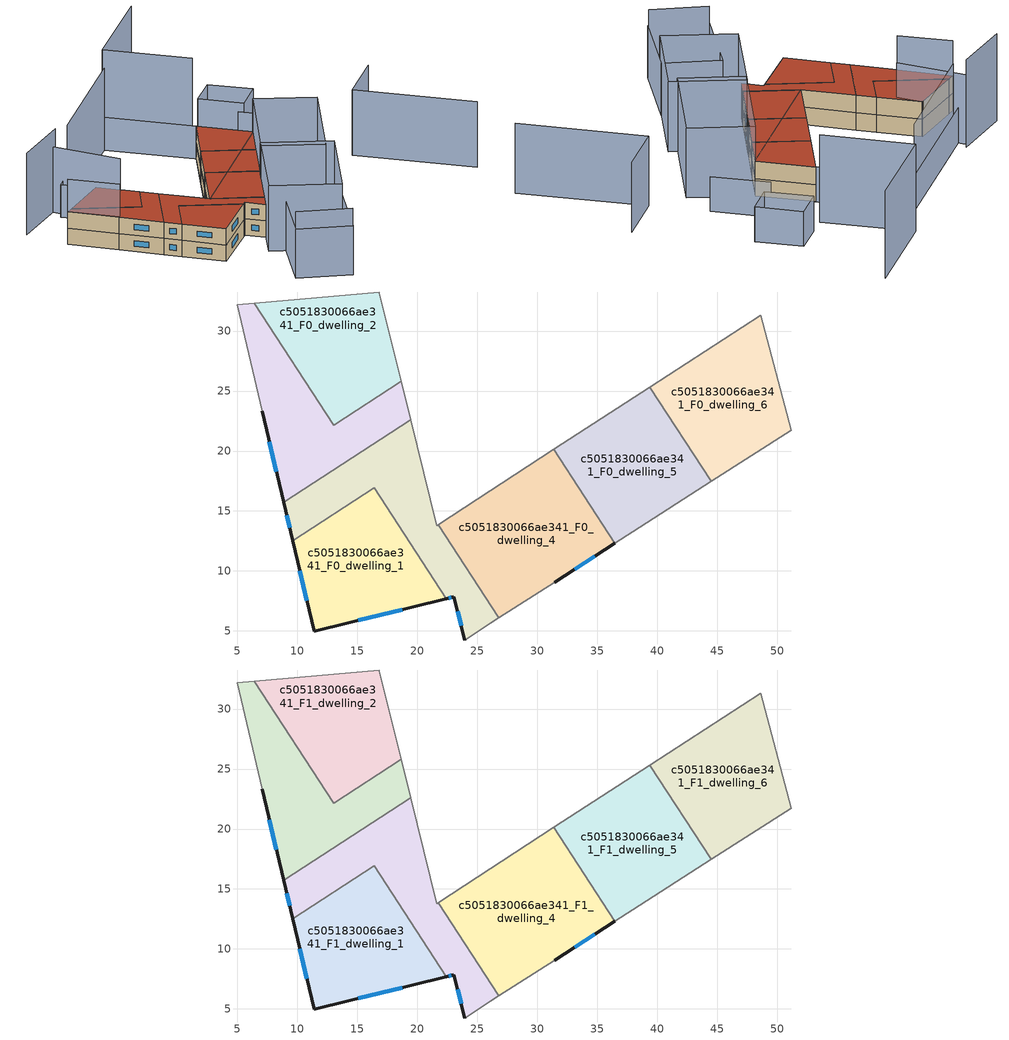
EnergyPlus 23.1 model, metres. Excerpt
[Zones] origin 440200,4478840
c5051830066ae341_F0_dwelling_0
 floor ground (EU_floor_Construction): 18.65,25.8 19.44,22.61 8.85,15.73 7.06,23.32 4.98,32.17 6.42,32.3 13.03,22.14 z0
 wall outside (EU_wall_Construction): 7.06,23.32 8.85,15.73 z0:3
 wall adiabatic (EU_wall_Construction): 6.42,32.3 4.98,32.17 7.06,23.32 / 19.44,22.61 18.65,25.8 z0:3
 wall to c5051830066ae341_F0_dwelling_2 (EU_wall_Construction): 18.65,25.8 13.03,22.14 6.42,32.3 z0:3
 wall to c5051830066ae341_F0_dwelling_3 (EU_wall_Construction): 8.85,15.73 19.44,22.61 z0:3
 window (EU_Window_Construction): 7.66,20.78 8.25,18.27 z1:2
c5051830066ae341_F0_dwelling_1
 floor ground (EU_floor_Construction): 16.41,16.95 22.42,7.7 11.4,4.98 9.61,12.53 z0
 wall outside (EU_wall_Construction): 9.61,12.53 11.4,4.98 22.42,7.7 z0:3
 wall to c5051830066ae341_F0_dwelling_3 (EU_wall_Construction): 22.42,7.7 16.41,16.95 9.61,12.53 z0:3
 window (EU_Window_Construction): 10.21,10.01 10.8,7.5 / 15.08,5.89 18.74,6.79 z1:2
c5051830066ae341_F0_dwelling_2
 floor ground (EU_floor_Construction): 16.84,33.14 18.65,25.8 13.03,22.14 6.42,32.3 16.81,33.25 z0
 wall adiabatic (EU_wall_Construction): 18.65,25.8 16.84,33.14 16.81,33.25 6.42,32.3 z0:3
c5051830066ae341_F0_dwelling_3
 floor ground (EU_floor_Construction): 19.44,22.61 21.62,13.78 21.73,13.85 26.78,6.08 26.09,5.64 23.95,4.25 23.05,7.85 22.42,7.7 16.41,16.95 9.61,12.53 8.85,15.73 z0
 wall outside (EU_wall_Construction): 8.85,15.73 9.61,12.53 / 22.42,7.7 23.05,7.85 23.95,4.25 z0:3
 wall adiabatic (EU_wall_Construction): 21.73,13.85 21.62,13.78 19.44,22.61 / 23.95,4.25 26.09,5.64 26.78,6.08 z0:3
 wall to c5051830066ae341_F0_dwelling_4 (EU_wall_Construction): 26.78,6.08 21.73,13.85 z0:3
 window (EU_Window_Construction): 9.11,14.66 9.36,13.6 / 23.35,6.65 23.65,5.45 / 22.63,7.75 22.84,7.8 z1:2
c5051830066ae341_F0_dwelling_4
 floor ground (EU_floor_Construction): 31.39,20.13 36.47,12.31 31.45,9.06 26.78,6.08 21.73,13.85 z0
 wall outside (EU_wall_Construction): 31.45,9.06 36.47,12.31 z0:3
 wall adiabatic (EU_wall_Construction): 31.39,20.13 21.73,13.85 / 26.78,6.08 31.45,9.06 z0:3
 wall to c5051830066ae341_F0_dwelling_5 (EU_wall_Construction): 36.47,12.31 31.39,20.13 z0:3
 window (EU_Window_Construction): 33.13,10.15 34.79,11.23 z1:2
c5051830066ae341_F0_dwelling_5
 floor ground (EU_floor_Construction): 39.39,25.32 44.5,17.46 37.95,13.27 36.47,12.31 31.39,20.13 z0
 wall adiabatic (EU_wall_Construction): 36.47,12.31 37.95,13.27 44.5,17.46 / 39.39,25.32 31.39,20.13 z0:3
 wall to c5051830066ae341_F0_dwelling_6 (EU_wall_Construction): 44.5,17.46 39.39,25.32 z0:3
c5051830066ae341_F0_dwelling_6
 floor ground (EU_floor_Construction): 48.62,31.31 51.18,21.74 44.5,17.46 39.39,25.32 z0
 wall adiabatic (EU_wall_Construction): 44.5,17.46 51.18,21.74 48.62,31.31 39.39,25.32 z0:3
c5051830066ae341_F1_dwelling_0
 floor to c5051830066ae341_F0_dwelling_0 (EU_floor_Construction): 18.65,25.8 19.44,22.61 8.85,15.73 7.06,23.32 4.98,32.17 6.42,32.3 13.03,22.14 z3
 wall outside (EU_wall_Construction): 7.06,23.32 8.85,15.73 z3:6
 wall adiabatic (EU_wall_Construction): 6.42,32.3 4.98,32.17 7.06,23.32 / 19.44,22.61 18.65,25.8 z3:6
 wall to c5051830066ae341_F1_dwelling_2 (EU_wall_Construction): 18.65,25.8 13.03,22.14 6.42,32.3 z3:6
 wall to c5051830066ae341_F1_dwelling_3 (EU_wall_Construction): 8.85,15.73 19.44,22.61 z3:6
 window (EU_Window_Construction): 7.66,20.78 8.25,18.27 z4:5
 roof outside (EU_roof_Construction): 19.44,22.61 18.65,25.8 13.03,22.14 6.42,32.3 4.98,32.17 7.06,23.32 8.85,15.73 z6
c5051830066ae341_F1_dwelling_1
 floor to c5051830066ae341_F0_dwelling_1 (EU_floor_Construction): 16.41,16.95 22.42,7.7 11.4,4.98 9.61,12.53 z3
 wall outside (EU_wall_Construction): 9.61,12.53 11.4,4.98 22.42,7.7 z3:6
 wall to c5051830066ae341_F1_dwelling_3 (EU_wall_Construction): 22.42,7.7 16.41,16.95 9.61,12.53 z3:6
 window (EU_Window_Construction): 10.21,10.01 10.8,7.5 / 15.08,5.89 18.74,6.79 z4:5
 roof outside (EU_roof_Construction): 22.42,7.7 16.41,16.95 9.61,12.53 11.4,4.98 z6
c5051830066ae341_F1_dwelling_2
 floor to c5051830066ae341_F0_dwelling_2 (EU_floor_Construction): 16.84,33.14 18.65,25.8 13.03,22.14 6.42,32.3 16.81,33.25 z3
 wall adiabatic (EU_wall_Construction): 18.65,25.8 16.84,33.14 16.81,33.25 6.42,32.3 z3:6
 roof outside (EU_roof_Construction): 18.65,25.8 16.84,33.14 16.81,33.25 6.42,32.3 13.03,22.14 z6
c5051830066ae341_F1_dwelling_3
 floor to c5051830066ae341_F0_dwelling_3 (EU_floor_Construction): 19.44,22.61 21.62,13.78 21.73,13.85 26.78,6.08 26.09,5.64 23.95,4.25 23.05,7.85 22.42,7.7 16.41,16.95 9.61,12.53 8.85,15.73 z3
 wall outside (EU_wall_Construction): 8.85,15.73 9.61,12.53 / 22.42,7.7 23.05,7.85 23.95,4.25 z3:6
 wall adiabatic (EU_wall_Construction): 21.73,13.85 21.62,13.78 19.44,22.61 / 23.95,4.25 26.09,5.64 26.78,6.08 z3:6
 wall to c5051830066ae341_F1_dwelling_4 (EU_wall_Construction): 26.78,6.08 21.73,13.85 z3:6
 window (EU_Window_Construction): 9.11,14.66 9.36,13.6 / 23.35,6.65 23.65,5.45 / 22.63,7.75 22.84,7.8 z4:5
 roof outside (EU_roof_Construction): 26.09,5.64 26.78,6.08 21.73,13.85 21.62,13.78 19.44,22.61 8.85,15.73 9.61,12.53 16.41,16.95 22.42,7.7 23.05,7.85 23.95,4.25 z6
c5051830066ae341_F1_dwelling_4
 floor to c5051830066ae341_F0_dwelling_4 (EU_floor_Construction): 31.39,20.13 36.47,12.31 31.45,9.06 26.78,6.08 21.73,13.85 z3
 wall outside (EU_wall_Construction): 31.45,9.06 36.47,12.31 z3:6
 wall adiabatic (EU_wall_Construction): 31.39,20.13 21.73,13.85 / 26.78,6.08 31.45,9.06 z3:6
 wall to c5051830066ae341_F1_dwelling_5 (EU_wall_Construction): 36.47,12.31 31.39,20.13 z3:6
 window (EU_Window_Construction): 33.13,10.15 34.79,11.23 z4:5
 roof outside (EU_roof_Construction): 31.45,9.06 36.47,12.31 31.39,20.13 21.73,13.85 26.78,6.08 z6
c5051830066ae341_F1_dwelling_5
 floor to c5051830066ae341_F0_dwelling_5 (EU_floor_Construction): 39.39,25.32 44.5,17.46 37.95,13.27 36.47,12.31 31.39,20.13 z3
 wall adiabatic (EU_wall_Construction): 36.47,12.31 37.95,13.27 44.5,17.46 / 39.39,25.32 31.39,20.13 z3:6
 wall to c5051830066ae341_F1_dwelling_6 (EU_wall_Construction): 44.5,17.46 39.39,25.32 z3:6
 roof outside (EU_roof_Construction): 44.5,17.46 39.39,25.32 31.39,20.13 36.47,12.31 37.95,13.27 z6
c5051830066ae341_F1_dwelling_6
 floor to c5051830066ae341_F0_dwelling_6 (EU_floor_Construction): 48.62,31.31 51.18,21.74 44.5,17.46 39.39,25.32 z3
 wall adiabatic (EU_wall_Construction): 44.5,17.46 51.18,21.74 48.62,31.31 39.39,25.32 z3:6
 roof outside (EU_roof_Construction): 51.18,21.74 48.62,31.31 39.39,25.32 44.5,17.46 z6
shading: 10.98,-8.68 17.01,-16.37 / 68.38,-12.27 62.82,8.87 / 62.82,8.87 73.62,11.71 / 4.98,32.17 7.3,23.38 / 16.22,41.28 17.15,28.71 / 18.82,0.91 34.74,11.27 / 34.74,11.27 41.6,0.75 / 41.6,0.75 25.67,-9.62 / 25.67,-9.62 18.82,0.91 / 33.69,10.54 51.18,21.74 / 51.18,21.74 57.11,12.48 / 57.11,12.48 39.61,1.28 / 39.61,1.28 33.69,10.54 z0:12; 10.6,-8.86 23.27,0.54 / 23.27,0.54 29.15,-7.38 / 29.15,-7.38 16.48,-16.79 / 16.48,-16.79 10.6,-8.86 z0:9; 60.14,18.53 57.62,28.09 / 14.91,39.02 44.5,46.89 / 44.5,46.89 51.21,21.64 / 51.21,21.64 21.62,13.78 / 21.62,13.78 14.91,39.02 / 65.66,38.55 67.74,30.74 / 67.74,30.74 61.5,29.07 / 61.5,29.07 59.41,36.89 / 59.41,36.89 65.66,38.55 z0:6; 55.6,35.87 51.61,51.09 / 51.61,51.09 70.9,56.14 / 44.5,46.88 19.52,40.22 / 17.22,41.35 5.37,40.34 z0:15
[Building]
EU S2 Campaign: North Axis=0; Terrain=City; Solar Distribution=FullExterior
[Site:Location]
Madrid: Latitude=40.5; Longitude=-3.5; Time Zone=1; Elevation=609
[SizingPeriod:WeatherFileDays]
AnnualSizingPeriod: Begin Month=1; Begin Day of Month=1; End Month=12; End Day of Month=31; Day of Week for Start Day=Monday; Use Weather File Daylight Saving Period=No; Use Weather File Rain and Snow Indicators=No
[MATERIAL]
EU_InternalMass_Material: Roughness=MediumRough; Thickness=0.1; Conductivity=1; Density=1800; Specific Heat=900; Thermal Absorptance=0.9; Solar Absorptance=0.7; Visible Absorptance=0.7
[MATERIAL:NOMASS] Roughness=MediumRough; Thermal Absorptance=0.9; Solar Absorptance=0.7; Visible Absorptance=0.7
Name | Thermal Resistance
EU_wall_NoMass | 0.459673
EU_roof_NoMass | 0.495815
EU_floor_NoMass | 0.788942
[WINDOWMATERIAL:SIMPLEGLAZINGSYSTEM]
EU_Window_SimpleGlazing: UFactor=4.26103; Solar Heat Gain Coefficient=0.85; Visible Transmittance=0.85
[CONSTRUCTION]
EU_wall_Construction: EU_wall_NoMass
EU_roof_Construction: EU_roof_NoMass
EU_floor_Construction: EU_floor_NoMass
EU_Window_Construction: EU_Window_SimpleGlazing
EU_InternalMass_Construction: EU_InternalMass_Material
[ZONE] Type=1; Multiplier=1; Ceiling Height=autocalculate; Floor Area=autocalculate; Part of Total Floor Area=Yes
Name | Volume
c5051830066ae341_F0_dwelling_0 | 253.608
c5051830066ae341_F1_dwelling_0 | 253.607
c5051830066ae341_F0_dwelling_1 | 266.399
c5051830066ae341_F1_dwelling_1 | 266.4
c5051830066ae341_F0_dwelling_2 | 240.786
c5051830066ae341_F1_dwelling_2 | 240.787
c5051830066ae341_F0_dwelling_3 | 253.571
c5051830066ae341_F1_dwelling_3 | 253.572
c5051830066ae341_F0_dwelling_4; c5051830066ae341_F1_dwelling_4 | 321.635
c5051830066ae341_F0_dwelling_5 | 267.209
c5051830066ae341_F1_dwelling_5 | 267.21
c5051830066ae341_F0_dwelling_6; c5051830066ae341_F1_dwelling_6 | 267.183
[INTERNALMASS] Construction=EU_InternalMass_Construction
Name | Zone or ZoneList | Surface Area
c5051830066ae341_F0_dwelling_0_EU_InternalMass | c5051830066ae341_F0_dwelling_0 | 84.5353
c5051830066ae341_F0_dwelling_1_EU_InternalMass | c5051830066ae341_F0_dwelling_1 | 88.8002
c5051830066ae341_F0_dwelling_2_EU_InternalMass | c5051830066ae341_F0_dwelling_2 | 80.2641
c5051830066ae341_F0_dwelling_3_EU_InternalMass | c5051830066ae341_F0_dwelling_3 | 84.5208
c5051830066ae341_F0_dwelling_4_EU_InternalMass | c5051830066ae341_F0_dwelling_4 | 107.211
c5051830066ae341_F0_dwelling_5_EU_InternalMass | c5051830066ae341_F0_dwelling_5 | 89.0699
c5051830066ae341_F0_dwelling_6_EU_InternalMass | c5051830066ae341_F0_dwelling_6 | 89.0611
c5051830066ae341_F1_dwelling_0_EU_InternalMass | c5051830066ae341_F1_dwelling_0 | 84.5353
c5051830066ae341_F1_dwelling_1_EU_InternalMass | c5051830066ae341_F1_dwelling_1 | 88.8002
c5051830066ae341_F1_dwelling_2_EU_InternalMass | c5051830066ae341_F1_dwelling_2 | 80.2641
c5051830066ae341_F1_dwelling_3_EU_InternalMass | c5051830066ae341_F1_dwelling_3 | 84.5208
c5051830066ae341_F1_dwelling_4_EU_InternalMass | c5051830066ae341_F1_dwelling_4 | 107.211
c5051830066ae341_F1_dwelling_5_EU_InternalMass | c5051830066ae341_F1_dwelling_5 | 89.0699
c5051830066ae341_F1_dwelling_6_EU_InternalMass | c5051830066ae341_F1_dwelling_6 | 89.0611
[OTHEREQUIPMENT] Fuel Type=Electricity; Design Level Calculation Method=Watts/Area; Power per Zone Floor Area=1; Fraction Latent=0; Fraction Radiant=0; Fraction Lost=0; Carbon Dioxide Generation Rate=0; EndUse Subcategory=EU_Step8_InternalGains
Name | Zone or ZoneList or Space or SpaceList | Schedule
EU_Step8_InternalGain_c5051830066ae341_F0_dwelling_0_f000 | c5051830066ae341_F0_dwelling_0 | EU_Step8_GainSchedule_c5051830066ae341_F0_dwelling_0_f000
EU_Step8_InternalGain_c5051830066ae341_F0_dwelling_1_f000 | c5051830066ae341_F0_dwelling_1 | EU_Step8_GainSchedule_c5051830066ae341_F0_dwelling_1_f000
EU_Step8_InternalGain_c5051830066ae341_F0_dwelling_2_f000 | c5051830066ae341_F0_dwelling_2 | EU_Step8_GainSchedule_c5051830066ae341_F0_dwelling_2_f000
EU_Step8_InternalGain_c5051830066ae341_F0_dwelling_3_f000 | c5051830066ae341_F0_dwelling_3 | EU_Step8_GainSchedule_c5051830066ae341_F0_dwelling_3_f000
EU_Step8_InternalGain_c5051830066ae341_F0_dwelling_4_f000 | c5051830066ae341_F0_dwelling_4 | EU_Step8_GainSchedule_c5051830066ae341_F0_dwelling_4_f000
EU_Step8_InternalGain_c5051830066ae341_F0_dwelling_5_f000 | c5051830066ae341_F0_dwelling_5 | EU_Step8_GainSchedule_c5051830066ae341_F0_dwelling_5_f000
EU_Step8_InternalGain_c5051830066ae341_F0_dwelling_6_f000 | c5051830066ae341_F0_dwelling_6 | EU_Step8_GainSchedule_c5051830066ae341_F0_dwelling_6_f000
EU_Step8_InternalGain_c5051830066ae341_F1_dwelling_0_f000 | c5051830066ae341_F1_dwelling_0 | EU_Step8_GainSchedule_c5051830066ae341_F1_dwelling_0_f000
EU_Step8_InternalGain_c5051830066ae341_F1_dwelling_1_f000 | c5051830066ae341_F1_dwelling_1 | EU_Step8_GainSchedule_c5051830066ae341_F1_dwelling_1_f000
EU_Step8_InternalGain_c5051830066ae341_F1_dwelling_2_f000 | c5051830066ae341_F1_dwelling_2 | EU_Step8_GainSchedule_c5051830066ae341_F1_dwelling_2_f000
EU_Step8_InternalGain_c5051830066ae341_F1_dwelling_3_f000 | c5051830066ae341_F1_dwelling_3 | EU_Step8_GainSchedule_c5051830066ae341_F1_dwelling_3_f000
EU_Step8_InternalGain_c5051830066ae341_F1_dwelling_4_f000 | c5051830066ae341_F1_dwelling_4 | EU_Step8_GainSchedule_c5051830066ae341_F1_dwelling_4_f000
EU_Step8_InternalGain_c5051830066ae341_F1_dwelling_5_f000 | c5051830066ae341_F1_dwelling_5 | EU_Step8_GainSchedule_c5051830066ae341_F1_dwelling_5_f000
EU_Step8_InternalGain_c5051830066ae341_F1_dwelling_6_f000 | c5051830066ae341_F1_dwelling_6 | EU_Step8_GainSchedule_c5051830066ae341_F1_dwelling_6_f000
[ZONEVENTILATION:DESIGNFLOWRATE] Schedule=EU_AlwaysOn; Design Flow Rate Calculation Method=AirChanges/Hour; Air Changes per Hour=0.719161; Ventilation Type=Natural; Fan Pressure Rise=0; Fan Total Efficiency=1; Constant Term Coefficient=1; Temperature Term Coefficient=0; Velocity Term Coefficient=0; Velocity Squared Term Coefficient=0; Minimum Indoor Temperature=-100; Maximum Indoor Temperature=100; Delta Temperature=-100; Minimum Outdoor Temperature=-100; Maximum Outdoor Temperature=100; Maximum Wind Speed=40
Name | Zone or ZoneList or Space or SpaceList
EU_ConstantAir_c5051830066ae341_F0_dwelling_0 | c5051830066ae341_F0_dwelling_0
EU_ConstantAir_c5051830066ae341_F0_dwelling_1 | c5051830066ae341_F0_dwelling_1
EU_ConstantAir_c5051830066ae341_F0_dwelling_2 | c5051830066ae341_F0_dwelling_2
EU_ConstantAir_c5051830066ae341_F0_dwelling_3 | c5051830066ae341_F0_dwelling_3
EU_ConstantAir_c5051830066ae341_F0_dwelling_4 | c5051830066ae341_F0_dwelling_4
EU_ConstantAir_c5051830066ae341_F0_dwelling_5 | c5051830066ae341_F0_dwelling_5
EU_ConstantAir_c5051830066ae341_F0_dwelling_6 | c5051830066ae341_F0_dwelling_6
EU_ConstantAir_c5051830066ae341_F1_dwelling_0 | c5051830066ae341_F1_dwelling_0
EU_ConstantAir_c5051830066ae341_F1_dwelling_1 | c5051830066ae341_F1_dwelling_1
EU_ConstantAir_c5051830066ae341_F1_dwelling_2 | c5051830066ae341_F1_dwelling_2
EU_ConstantAir_c5051830066ae341_F1_dwelling_3 | c5051830066ae341_F1_dwelling_3
EU_ConstantAir_c5051830066ae341_F1_dwelling_4 | c5051830066ae341_F1_dwelling_4
EU_ConstantAir_c5051830066ae341_F1_dwelling_5 | c5051830066ae341_F1_dwelling_5
EU_ConstantAir_c5051830066ae341_F1_dwelling_6 | c5051830066ae341_F1_dwelling_6
[HVACTEMPLATE:THERMOSTAT] Constant Heating Setpoint=20; Constant Cooling Setpoint=50
EU_HeatOnly_c5051830066ae341_F0_dwelling_0; EU_HeatOnly_c5051830066ae341_F0_dwelling_1; EU_HeatOnly_c5051830066ae341_F0_dwelling_2; EU_HeatOnly_c5051830066ae341_F0_dwelling_3; EU_HeatOnly_c5051830066ae341_F0_dwelling_4; EU_HeatOnly_c5051830066ae341_F0_dwelling_5; EU_HeatOnly_c5051830066ae341_F0_dwelling_6; EU_HeatOnly_c5051830066ae341_F1_dwelling_0; EU_HeatOnly_c5051830066ae341_F1_dwelling_1; EU_HeatOnly_c5051830066ae341_F1_dwelling_2; EU_HeatOnly_c5051830066ae341_F1_dwelling_3; EU_HeatOnly_c5051830066ae341_F1_dwelling_4; EU_HeatOnly_c5051830066ae341_F1_dwelling_5; EU_HeatOnly_c5051830066ae341_F1_dwelling_6
[HVACTEMPLATE:ZONE:IDEALLOADSAIRSYSTEM] System Availability Schedule=EU_AlwaysOn; Maximum Heating Supply Air Temperature=50; Minimum Cooling Supply Air Temperature=13; Maximum Heating Supply Air Humidity Ratio=0.0156; Minimum Cooling Supply Air Humidity Ratio=0.0077; Heating Limit=NoLimit; Cooling Limit=NoLimit; Heating Availability Schedule=EU_AlwaysOn; Cooling Availability Schedule=EU_CoolingOff; Dehumidification Control Type=ConstantSensibleHeatRatio; Cooling Sensible Heat Ratio=0.7; Dehumidification Setpoint=60; Humidification Control Type=None; Humidification Setpoint=30; Outdoor Air Method=None; Outdoor Air Flow Rate per Person=0.00944; Outdoor Air Flow Rate per Zone Floor Area=0; Outdoor Air Flow Rate per Zone=0; Demand Controlled Ventilation Type=None; Outdoor Air Economizer Type=NoEconomizer; Heat Recovery Type=None; Sensible Heat Recovery Effectiveness=0.7; Latent Heat Recovery Effectiveness=0.65
Name | Template Thermostat
c5051830066ae341_F0_dwelling_0 | EU_HeatOnly_c5051830066ae341_F0_dwelling_0
c5051830066ae341_F0_dwelling_1 | EU_HeatOnly_c5051830066ae341_F0_dwelling_1
c5051830066ae341_F0_dwelling_2 | EU_HeatOnly_c5051830066ae341_F0_dwelling_2
c5051830066ae341_F0_dwelling_3 | EU_HeatOnly_c5051830066ae341_F0_dwelling_3
c5051830066ae341_F0_dwelling_4 | EU_HeatOnly_c5051830066ae341_F0_dwelling_4
c5051830066ae341_F0_dwelling_5 | EU_HeatOnly_c5051830066ae341_F0_dwelling_5
c5051830066ae341_F0_dwelling_6 | EU_HeatOnly_c5051830066ae341_F0_dwelling_6
c5051830066ae341_F1_dwelling_0 | EU_HeatOnly_c5051830066ae341_F1_dwelling_0
c5051830066ae341_F1_dwelling_1 | EU_HeatOnly_c5051830066ae341_F1_dwelling_1
c5051830066ae341_F1_dwelling_2 | EU_HeatOnly_c5051830066ae341_F1_dwelling_2
c5051830066ae341_F1_dwelling_3 | EU_HeatOnly_c5051830066ae341_F1_dwelling_3
c5051830066ae341_F1_dwelling_4 | EU_HeatOnly_c5051830066ae341_F1_dwelling_4
c5051830066ae341_F1_dwelling_5 | EU_HeatOnly_c5051830066ae341_F1_dwelling_5
c5051830066ae341_F1_dwelling_6 | EU_HeatOnly_c5051830066ae341_F1_dwelling_6
[SIZING:ZONE] Zone Cooling Design Supply Air Temperature Input Method=SupplyAirTemperature; Zone Cooling Design Supply Air Temperature=13; Zone Heating Design Supply Air Temperature Input Method=SupplyAirTemperature; Zone Heating Design Supply Air Temperature=50; Zone Cooling Design Supply Air Humidity Ratio=0.008; Zone Heating Design Supply Air Humidity Ratio=0.008; Cooling Design Air Flow Method=DesignDay; Cooling Design Air Flow Rate=0; Cooling Minimum Air Flow per Zone Floor Area=0.000762; Cooling Minimum Air Flow=0; Cooling Minimum Air Flow Fraction=0.2; Heating Design Air Flow Method=DesignDay; Heating Design Air Flow Rate=0; Heating Maximum Air Flow per Zone Floor Area=0.002032; Heating Maximum Air Flow=0.141576; Heating Maximum Air Flow Fraction=0.3; Account for Dedicated Outdoor Air System=No; Dedicated Outdoor Air System Control Strategy=NeutralSupplyAir; Dedicated Outdoor Air Low Setpoint Temperature for Design=autosize; Dedicated Outdoor Air High Setpoint Temperature for Design=autosize; Zone Load Sizing Method=Sensible Load Only No Latent Load; Zone Latent Cooling Design Supply Air Humidity Ratio Input Method=HumidityRatioDifference; Zone Cooling Design Supply Air Humidity Ratio Difference=0.005; Zone Latent Heating Design Supply Air Humidity Ratio Input Method=HumidityRatioDifference; Zone Humidification Design Supply Air Humidity Ratio Difference=0.005
c5051830066ae341_F0_dwelling_0; c5051830066ae341_F0_dwelling_1; c5051830066ae341_F0_dwelling_2; c5051830066ae341_F0_dwelling_3; c5051830066ae341_F0_dwelling_4; c5051830066ae341_F0_dwelling_5; c5051830066ae341_F0_dwelling_6; c5051830066ae341_F1_dwelling_0; c5051830066ae341_F1_dwelling_1; c5051830066ae341_F1_dwelling_2; c5051830066ae341_F1_dwelling_3; c5051830066ae341_F1_dwelling_4; c5051830066ae341_F1_dwelling_5; c5051830066ae341_F1_dwelling_6
[SCHEDULE:CONSTANT]
Name | Hourly Value
EU_AlwaysOn | 1
EU_CoolingOff | 0
[SCHEDULE:FILE] Column Number=1; Rows to Skip at Top=0; Number of Hours of Data=8760; Column Separator=Comma; Interpolate to Timestep=No; Minutes per Item=60; Adjust Schedule for Daylight Savings=Yes
Name | File
EU_Step8_GainSchedule_c5051830066ae341_F0_dwelling_0_f000 | ../../schedules/c5051830066ae341/c5051830066ae341_F0_dwelling_0_f000_gain.csv
EU_Step8_GainSchedule_c5051830066ae341_F0_dwelling_1_f000 | ../../schedules/c5051830066ae341/c5051830066ae341_F0_dwelling_1_f000_gain.csv
EU_Step8_GainSchedule_c5051830066ae341_F0_dwelling_2_f000 | ../../schedules/c5051830066ae341/c5051830066ae341_F0_dwelling_2_f000_gain.csv
EU_Step8_GainSchedule_c5051830066ae341_F0_dwelling_3_f000 | ../../schedules/c5051830066ae341/c5051830066ae341_F0_dwelling_3_f000_gain.csv
EU_Step8_GainSchedule_c5051830066ae341_F0_dwelling_4_f000 | ../../schedules/c5051830066ae341/c5051830066ae341_F0_dwelling_4_f000_gain.csv
EU_Step8_GainSchedule_c5051830066ae341_F0_dwelling_5_f000 | ../../schedules/c5051830066ae341/c5051830066ae341_F0_dwelling_5_f000_gain.csv
EU_Step8_GainSchedule_c5051830066ae341_F0_dwelling_6_f000 | ../../schedules/c5051830066ae341/c5051830066ae341_F0_dwelling_6_f000_gain.csv
EU_Step8_GainSchedule_c5051830066ae341_F1_dwelling_0_f000 | ../../schedules/c5051830066ae341/c5051830066ae341_F1_dwelling_0_f000_gain.csv
EU_Step8_GainSchedule_c5051830066ae341_F1_dwelling_1_f000 | ../../schedules/c5051830066ae341/c5051830066ae341_F1_dwelling_1_f000_gain.csv
EU_Step8_GainSchedule_c5051830066ae341_F1_dwelling_2_f000 | ../../schedules/c5051830066ae341/c5051830066ae341_F1_dwelling_2_f000_gain.csv
EU_Step8_GainSchedule_c5051830066ae341_F1_dwelling_3_f000 | ../../schedules/c5051830066ae341/c5051830066ae341_F1_dwelling_3_f000_gain.csv
EU_Step8_GainSchedule_c5051830066ae341_F1_dwelling_4_f000 | ../../schedules/c5051830066ae341/c5051830066ae341_F1_dwelling_4_f000_gain.csv
EU_Step8_GainSchedule_c5051830066ae341_F1_dwelling_5_f000 | ../../schedules/c5051830066ae341/c5051830066ae341_F1_dwelling_5_f000_gain.csv
EU_Step8_GainSchedule_c5051830066ae341_F1_dwelling_6_f000 | ../../schedules/c5051830066ae341/c5051830066ae341_F1_dwelling_6_f000_gain.csv
